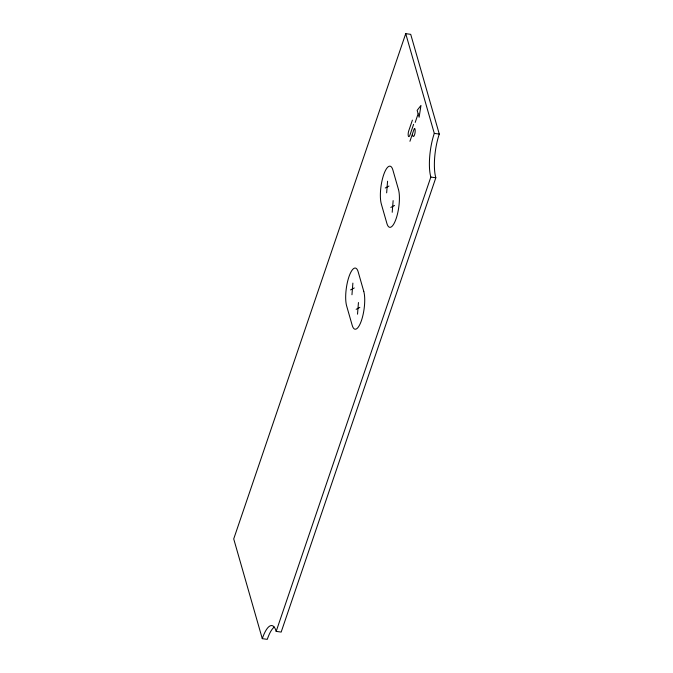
<?xml version="1.0" encoding="UTF-8"?>
<svg xmlns="http://www.w3.org/2000/svg" width="673" height="673" viewBox="0 0 673 673"><rect width="100%" height="100%" fill="white"/><g stroke="black" fill="none" stroke-linecap="round" stroke-linejoin="round"><path stroke-width="1.01" d="M351.962 294.757L352.879 283.106M357.523 314.182L358.448 302.53M386.647 192.857L387.572 181.205M392.216 212.281L393.133 200.63M262.285 638.652A31.597 9.203 -82 0 1 276.174 631.383L281.163 632.082L435.826 177.765A31.597 9.203 -82 0 1 439.284 134.078L410.715 34.348L405.726 33.65L233.716 538.922L262.285 638.652L267.274 639.35A31.597 9.203 -82 0 1 274.298 627.068M412.398 120.131L408.721 130.924A3.643 1.06 -82 0 0 408.326 135.963A3.643 1.06 -82 0 0 409.924 135.122L413.601 124.328M415.191 122.436L418.135 113.787L419.119 117.22L420.97 105.451L417.151 110.347L418.068 113.544M409.941 141.288L414.021 129.292A1.977 0.572 -82 0 1 414.896 128.837L414.997 129.199A4.063 1.186 -82 0 1 414.551 134.81A4.063 1.186 -82 0 1 412.768 135.744L412.406 134.491M276.174 631.383L430.838 177.066A31.597 9.203 -82 0 1 434.295 133.38L405.726 33.65M385.259 187.994L388.96 186.059M390.82 207.419L394.529 205.484M350.566 289.903L354.276 287.96M356.135 309.328L359.836 307.384M434.295 133.38L439.284 134.078M430.838 177.066L435.826 177.765M398.458 189.466L392.889 170.042A21.065 6.133 -82 0 0 383.635 174.887A21.065 6.133 -82 0 0 381.33 204.012L386.891 223.436A21.065 6.133 -82 0 0 396.153 218.59A21.065 6.133 -82 0 0 398.458 189.466M363.765 291.375L358.204 271.951A21.065 6.133 -82 0 0 348.942 276.788A21.065 6.133 -82 0 0 346.637 305.912L352.206 325.337A21.065 6.133 -82 0 0 361.46 320.499A21.065 6.133 -82 0 0 363.765 291.375"/></g></svg>
